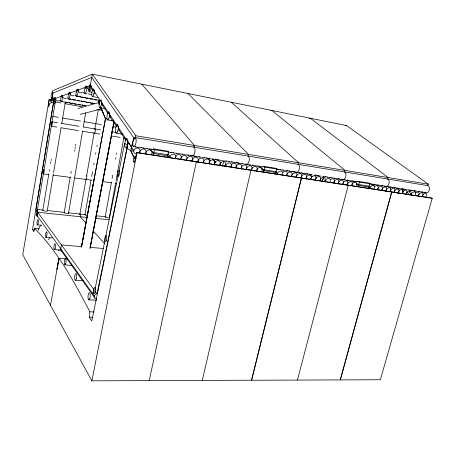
<?xml version="1.0" encoding="UTF-8"?>
<svg xmlns="http://www.w3.org/2000/svg" width="455" height="455" viewBox="0 0 455 455"><rect width="100%" height="100%" fill="white"/><g stroke="black" fill="none" stroke-linecap="round" stroke-linejoin="round"><path stroke-width="0.68" d="M89.254 89.783L87.553 88.691L86.706 86.245M310.833 179.406L311.368 177.422L312.431 176.364A2.895 2.207 -46.3 0 1 315.213 176.204A2.895 2.207 -46.3 0 1 315.719 178.804L315.537 179.475A2.884 2.19 -46.5 0 0 315.525 180.129M82.622 92.109C80.831 94.248 77.782 91.842 77.998 89.51M320.178 180.845L320.576 178.201A2.884 2.19 -46.5 0 0 319.069 176.608A2.884 2.19 -46.5 0 0 316.538 177.569L315.69 178.9M74.017 95.419C72.078 96.778 69.82 94.572 69.939 92.53M66.396 98.115C64.53 99.435 62.307 97.313 62.46 95.334M52.894 93.144L52.08 100.305L54.094 99.56L54.299 98.394L50.602 100.271M59.668 100.259C58.069 102.182 55.226 100.077 55.499 97.939M90.238 86.222L90.477 84.414A3.742 1.024 -80.8 0 0 88.645 89.584A3.742 1.024 -80.8 0 0 90.323 90.278A3.742 1.024 -80.8 0 0 90.477 84.414M125.853 140.385L118.954 130.016L118.431 128.458L118.454 126.49M127.912 141.732L128.139 143.598M116.491 126.319L110.195 116.861L109.689 115.36L109.718 113.483M107.903 113.426L102.125 104.741L101.664 101.499M133.895 138.058L131.404 146.954L131.495 148.637L132.371 149.991M94.225 90.42L94.356 92.888L95.112 94.06M92.501 89.675A2.65 2.571 -47.2 0 1 91.5 88.788L91.046 85.796M406.548 194.149L407.083 191.714A2.713 1.877 -48.2 0 0 405.877 190.258A2.713 1.877 -48.2 0 0 403.585 191.168L402.43 192.909A2.719 1.894 -48.1 0 1 401.97 193.443M214.709 163.243L215.346 161.775M220.112 164.084L220.271 162.589M135.721 156.952L133.639 156.639L130.676 150.673L131.404 146.954L128.293 142.335L91.791 321.014L89.282 317.152L89.851 311.8C74.432 282.276 58.337 252.212 34.637 228.382L33.824 231.697L32.51 229.673L54.35 97.643L52.331 98.405L51.665 102.284L49.254 103.979L49.174 104.428M320.326 179.617L320.468 178.769M49.22 104.184L48.856 106.601L48.258 106.476L49.163 99.543L22.75 254.618L91.87 380.841L251.564 380.215L301.432 178.053M374.169 184.52A2.736 1.962 -47.9 0 0 373.828 185.128L373.942 184.429M51.398 115.411L35.922 209.823L37.156 211.456L55.288 101.954L53.855 101.101L51.307 115.348M48.822 173.907L42.821 210.261A2.235 0.444 8.9 0 0 42.867 210.386M49.282 171.114L49.51 169.715M50.55 163.425L50.778 162.025M51.011 160.626L51.244 159.227M53.377 173.975L47.235 210.972A2.235 0.444 8.9 0 1 45.489 211.126A2.235 0.444 8.9 0 1 43.054 210.529M53.61 172.582L61.033 127.9M61.726 123.715L65.321 102.074M70.241 176.972L64.183 212.548A2.19 0.432 9.3 0 0 64.246 212.673M70.838 173.486L71.19 171.393M74.637 151.162L74.876 149.769M75.109 148.375L75.348 146.976M75.587 145.583L75.826 144.19M68.512 213.247L82.594 131.057M83.31 126.877L85.694 112.942M87.309 217.479L37.685 212.246L37.105 215.607A2.241 2.076 -24.9 0 1 37.577 214.589M402.749 192.397L403.329 191.134M406.924 192.237L406.764 193.022M79.83 214.55L86.08 178.895M86.569 176.096L94.168 132.746M94.782 129.254L98.348 109.666M91.068 179.958L84.96 214.777A2.15 0.427 9.6 0 0 87.644 215.624M91.677 176.477L92.536 171.603M93.753 164.642L93.997 163.248M95.584 154.194L95.829 152.8M96.926 146.538L97.171 145.145M414.511 190.827L414.391 191.504A2.656 1.82 -48.5 0 1 414.733 190.912M57.017 269.229L58.979 258.292L67.277 258.929M89.601 85.21L89.186 86.609L89.493 87.804M50.488 305.271L58.979 258.292L56.983 269.184M60.708 248.743L61.402 244.909L81.536 246.633L94.322 178.371M105.179 216.938L111.447 182.171M112.072 178.696L112.703 175.22M115.587 159.227L115.837 157.839M116.463 154.359L116.713 152.971M115.672 182.665L109.331 217.609A2.11 0.415 10 0 1 107.596 217.752A2.11 0.415 10 0 1 105.264 217.063M116.053 180.567L117.197 174.276M117.572 172.183L123.788 137.933M81.428 247.082L105.424 118.715L100.965 107.539M81.502 246.798L105.497 118.715L100.726 107.312M90.272 246.695L95.544 218.855M95.783 217.558L97.37 209.192M97.632 207.81L98.286 204.352M98.547 202.981L99.207 199.483M99.463 198.152L100.128 194.621M100.379 193.318L102.369 182.802M102.597 181.59L104.212 173.071M104.474 171.683L105.133 168.208M105.793 164.727L107.374 156.389M107.636 154.996L108.296 151.521M108.557 150.133L109.217 146.658M109.479 145.264L110.537 139.702M110.798 138.314L112.379 129.971M112.641 128.583L113.301 125.108M113.562 123.715L113.83 122.327M89.942 248.458L91.023 242.674M91.267 241.486L91.916 237.976M92.194 236.611L102.375 182.995M102.637 181.613L110.588 139.759M110.855 138.365L113.898 122.338M90.221 248.066L114.029 122.492M301.045 177.808L301.477 178.07L251.604 380.255L380.352 379.743L432.25 198.215L136.767 152.476L134.441 162.526L133.23 161.337L134.094 157.555L130.676 150.673L127.093 148.478M91.87 380.841L137.029 152.721L136.767 152.476M209.266 164.022L209.255 162.287L210.71 160.427A3.1 2.593 -41.4 0 1 213.901 160.291A3.1 2.593 -41.4 0 1 214.732 163.135L214.584 163.868A3.088 2.576 -41.8 0 0 214.874 165.228M54.384 100.083L54.39 98.832A3.157 0.734 -81.5 0 1 55.573 99.036A3.157 0.734 -81.5 0 1 54.446 103.768A3.157 0.734 -81.5 0 1 54.031 100.322L54.691 98.246M153.204 155.542L154.387 149.701L153.557 148.887L153.25 149.263A4.527 1.661 -81.3 0 1 151.976 149.2M61.163 97.023L61.277 96.272A3.27 0.791 -81.4 0 1 62.545 96.46A3.27 0.791 -81.4 0 1 61.357 101.374A3.27 0.791 -81.4 0 1 60.896 97.814L61.596 95.658M167.406 157.726L168.6 151.947L167.736 151.134L153.557 148.887M76.599 91.956L76.616 90.59A3.526 0.916 -81.1 0 1 78.118 90.716A3.526 0.916 -81.1 0 1 76.781 96.028A3.526 0.916 -81.1 0 1 76.207 92.223L76.969 89.914M149.223 380.642L196.327 161.855M85.193 88.816L85.221 87.388A3.674 0.99 -80.9 0 1 86.848 87.496A3.674 0.99 -80.9 0 1 85.426 93.03A3.674 0.99 -80.9 0 1 84.784 89.089L85.597 86.683M202.293 380.42L250.972 170.284L250.62 170.039M263.638 172.064L264.793 167.156L263.701 166.354L263.331 166.684A4.18 2.127 -80.4 0 1 262.194 166.877M275.736 173.929L276.902 169.067L275.781 168.265L263.701 166.354M297.468 380.061L348.24 185.27L347.825 185.031M358.136 186.641L359.336 182.102L358.062 181.317L357.641 181.613A3.885 2.451 -79.3 0 1 355.77 181.437M368.402 188.87L369.767 183.752L368.476 182.967L358.062 181.317M100.072 100.953L100.39 100.259M340.272 379.879L391.704 191.964L391.266 191.726M340.317 379.914L391.755 191.982M38.186 230.236L39.653 226.704L41.115 225.049M91.921 92.291L89.146 91.768L92.337 74.159L135.806 135.761L134.799 139.361L91.745 77.407L52.331 93.372L52.643 90.755L92.337 74.159L346.562 125.574L428.36 184.224L427.706 185.623A3.663 2.639 -77.9 0 1 429.23 190.361A3.663 2.639 -77.9 0 1 425.3 192.414M150.679 150.093L151.02 148.927L150.742 149.155M191.817 155.496A4.402 1.843 -81 0 0 194.723 152.732A4.402 1.843 -81 0 0 193.927 147.204L194.473 145.475L135.806 135.761M193.961 147.221L194.507 145.492L141.744 84.152M125.95 139.725L126.353 139.002M222.296 166.069L223.803 161.622L222.552 160.24M260.084 167.315L260.465 166.246L260.209 166.456M414.647 190.844L414.391 191.504A2.667 1.831 -48.4 0 0 414.602 190.895M322.157 181.232L323.721 177.342L322.783 176.404M322.68 179.913L323.715 177.336M416.99 191.316L414.795 190.85M93.366 89.1L92.786 90.534M408.26 194.495L409.909 190.895L407.947 189.417M108.705 111.936L108.045 112.647L108.04 113.443M116.963 124.988L116.616 126.302M68.989 92.905L68.551 94.299M89.328 85.864L89.669 85.221M52.279 99.15L52.587 98.65M134.094 138.343L135.3 137.569L427.706 185.623M316.538 177.569L315.378 179.452A2.895 2.207 -46.3 0 1 314.894 180.032M353.643 181.858L354.109 181.3M100.271 100.436L100.731 100.072M48.196 239.546L49.925 237.993M116.827 125.176L117.35 124.812M126.206 139.19L126.769 138.832M275.4 168.595L275.781 168.265M98.957 100.276L98.121 101.391L99.395 104.144M397.039 188.762L397.568 188.415M93.19 103.018L91.569 103.393L90.079 102.449M92.553 98.86L90.863 99.247L89.311 98.257M88.788 102.21L87.161 102.585L85.665 101.641M84.363 101.402L82.725 101.778L81.218 100.828M91.859 94.327L90.096 94.725L88.469 93.69M87.963 98.007L86.262 98.394L84.698 97.398M75.433 99.77L73.778 100.145L72.692 99.628M87.059 93.423C85.79 94.384 83.919 93.611 83.322 92.24M72.419 102.989L70.815 103.359L69.348 102.438M83.345 97.148L81.633 97.535L80.057 96.54M68.074 102.21L67.039 102.603L65.446 102.102M75.075 95.152L76.975 96.676L78.698 96.284M70.929 98.945L69.262 99.321L67.42 97.859M58.098 250.529L59.423 249.914M99.599 101.033L98.337 101.607L99.378 104.115M99.895 101.067L98.604 101.619L99.395 103.592L98.633 101.624L99.719 101.704M54.122 98.962L90.278 85.506L133.827 150.571A3.265 2.889 -32.9 0 0 136.853 154.029M78.186 96.568L79.454 96.136M77.959 108.5L99.014 102.438M80.319 114.336L101.562 108.853M101.692 108.614L100.612 108.722M85.318 105.435L83.572 105.395M80.524 104.821L79.449 104.912L78.419 104.422M79.426 100.862L78.266 100.965L77.225 100.475M76.264 104.036L75.143 104.138L74.108 103.643M96.619 99.986L95.436 100.094L93.889 99.105M270.68 110.713L272.107 110.519M309.002 118.431L310.447 118.272M345.152 125.705L346.562 125.574M106.754 118.761L105.424 118.715L106.544 118.846M89.282 317.152L92.82 317.289M89.851 311.8L94.094 311.976M88.736 299.828L96.545 300.22M75.308 280.217L83.1 280.707M64.832 264.912L71.873 265.424M54.338 249.579L61.334 250.153M103.291 248.493L90.13 247.366L90.499 247.77M45.966 237.351L52.279 237.919M60.879 101.209L62.54 101.63M32.51 229.673L34.608 229.872M34.637 228.382L38.874 228.785M37.418 224.867L41.633 225.276M82.56 105.116L83.134 105.23M95.783 218.372L109.211 219.788M37.498 209.482L43.06 210.079M47.235 210.529L64.633 212.394M68.807 212.843L85.58 214.641M96.147 215.772L106.015 216.83M176.386 153.17L184.747 154.609M282.606 169.965L289.443 171.148M403.272 189.149L404.819 189.274M421.068 191.959L424.504 192.471M43.276 173.85L48.867 174.583M53.059 175.13L70.531 177.416M74.722 177.962L91.466 180.152M102.591 181.608L111.629 182.791M115.104 183.246L116.491 183.428M244.102 163.988L242.123 163.573M294.294 171.91L292.047 171.353M354.206 181.386L351.982 180.834M371.519 184.116L369.631 183.723M412.685 190.605L410.495 190.076M420.591 191.856L418.407 191.322M201.036 157.185L199.028 156.759M133.23 161.337L134.629 161.548M133.952 158.221L136.017 158.533M134.094 157.555L135.499 157.766M134.032 157.868L136.096 158.175M368.897 187.011L358.466 185.39L356.76 184.434M130.676 150.673L133.423 151.1M167.417 156.361L168.799 156.571M167.491 156.503L168.873 156.713M137.029 152.721L432.25 198.215M168.02 154.763L153.813 152.544L151.06 150.986M276.282 171.654L264.179 169.766L261.113 168.395M369.13 186.14L358.699 184.514L356.214 183.547M167.81 155.781L153.602 153.574L152.004 152.18M276.06 172.593L263.957 170.71L261.784 169.277M154.387 149.701L168.6 151.947M264.793 167.156L276.902 169.067M359.336 182.102L369.767 183.752M133.668 146.573L135.761 146.902M137.854 147.232L141.34 147.784M143.427 148.114L147.613 148.774M149.706 149.103L152.493 149.541M167.838 151.964L171.325 152.516M173.412 152.846L176.904 153.398M185.27 154.717L188.757 155.269M190.15 155.491L199.995 157.055M202.1 157.39L204.904 157.828M207.008 158.164L210.517 158.715M211.916 158.937L216.125 159.603M218.229 159.932L221.739 160.49M223.843 160.82L226.647 161.263M228.751 161.593L232.26 162.151M234.365 162.481L242.782 163.811M244.887 164.141L247.679 164.585M249.761 164.915L253.23 165.461M255.312 165.791L258.087 166.229M260.169 166.558L262.251 166.883M276.128 169.078L278.21 169.402M280.291 169.732L283.067 170.17M290.006 171.268L293.475 171.814M294.777 171.996L297.638 172.473M299.02 172.69L302.478 173.236M303.86 173.452L308.012 174.111M309.394 174.328L312.164 174.765M314.24 175.095L317.004 175.528M318.392 175.749L321.156 176.187M323.232 176.512L325.996 176.95M327.384 177.166L330.842 177.712M329.574 177.285L334.994 178.371M337.07 178.696L339.834 179.133M338.469 178.474L339.385 179.065L344.037 179.81M346.124 180.14L348.905 180.578M347.427 179.901L348.348 180.487L356.555 181.784M369.767 183.871L374.636 184.639M376.029 184.861L378.81 185.299M380.898 185.629L382.985 185.958M384.373 186.175L387.103 186.595M388.49 186.817L391.26 187.255M392.648 187.471L395.418 187.909M396.805 188.131L399.581 188.569M400.969 188.785L407.208 189.769M409.284 190.099L411.365 190.429M412.753 190.645L415.523 191.083M417.605 191.413L419.681 191.743M424.538 192.505L425.92 192.727M51.341 126.2L56.886 127.104M61.038 127.781L78.351 130.596M82.509 131.273L99.878 134.1M111.071 135.92L120.171 137.404M123.669 137.973L125.068 138.201M116.105 133.105L122.395 134.14M52.097 121.809A2.247 0.523 -81.9 0 1 51.95 125.404A2.247 0.523 -81.9 0 1 51.119 124.806A2.247 0.523 -81.9 0 1 52.097 121.809L57.643 122.731M61.106 123.305L79.124 126.291M83.288 126.979L100.669 129.857M111.873 131.711L116.07 132.411M194.507 145.492L428.36 184.224M52.803 116.383L58.348 117.322M62.506 118.027L80.518 121.075M83.982 121.661L101.363 124.607M113.267 126.621L116.065 127.099M107.511 119.892L113.75 120.973M149.769 149.086L147.067 148.54M239.415 163.26L236.6 162.589M196.06 156.412L193.449 155.877M55.288 101.954L60.845 102.949M65.014 103.694L82.372 106.806M96.96 109.416L102.483 110.406M99.594 107.721L105.173 108.728M61.067 101.431L85.921 105.907M49.163 99.543L51.33 99.929M52.331 98.405L52.763 98.485M68.472 98.86L94.697 103.655M392.824 187.5L390.236 186.868M388.695 186.846L386.426 186.368M76.446 96.096L99.258 100.328M92.268 96.466L97.825 97.506M138.041 147.261L135.385 146.84L134.714 146.214M289.932 171.234L289.499 170.722M402.174 190.73L403.551 191.214M309.19 174.293L306.38 173.617M423.127 192.283L422.143 191.714M394.673 187.67L396.714 187.995M213.958 161.167L215.516 161.849M334.425 178.15L336.848 178.661M325.314 176.711L327.606 177.075M402.806 188.956L402.305 188.575M297.161 172.263L299.555 172.644M287.935 170.938L287.071 170.341M377.786 184.912L380.408 185.549M341.273 179.338L340.983 179.088M343.133 179.435L345.846 180.095M204.568 157.635L207.321 158.073M187.784 154.973L190.605 155.417M182.108 154.074L182.518 154.285M170.619 152.26L173.509 152.715M277.385 169.032L280.274 169.732L279.99 169.442M141.056 147.591L144.07 148.068M257.308 165.859L260.254 166.57L259.993 166.285M252.189 165.051L255.045 165.609M370.086 188.461L370.512 188.7M231.322 161.752L234.342 162.481L234.115 162.19M226.004 160.911L229.036 161.639L228.814 161.354M61.061 101.311L60.276 100.345M51.665 102.284L53.371 103.325M53.462 103.382L54.173 103.82M98.928 100.43L98.445 99.952M83.191 105.509L82.287 104.769M276.492 174.026L276.862 174.271M103.166 105.662L102.125 104.741M318.21 175.488L318.546 175.772L316.515 175.454L315.622 174.856M410.825 193.557L411.451 194.029M310.412 118.266L388.183 177.581L387.489 179.02A3.788 2.537 -78.8 0 1 388.917 183.894A3.788 2.537 -78.8 0 1 385.118 186.061M400.696 188.552L402.311 189.786M397.073 188.279L399.757 190.344M304.145 173.264L304.463 173.548L302.387 173.224L301.511 172.621M196.014 161.61L196.361 161.872M294.59 171.751L294.897 172.041M376.001 184.73L374.346 184.594L373.401 184.013M371.758 184.059L374.203 186.027M368.982 186.743L370.08 187.636M272.073 110.514L345.038 170.432L344.367 171.933A3.924 2.406 -79.5 0 1 345.669 176.961A3.924 2.406 -79.5 0 1 342.035 179.253M167.213 157.174L167.503 157.413M325.001 180.243L325.558 180.737M231.35 102.273L298.605 162.736L297.997 164.312A4.072 2.252 -80.1 0 1 299.162 169.499A4.072 2.252 -80.1 0 1 295.727 171.933M309.258 174.066L312.096 176.637M309.878 178.718L310.907 179.657M275.793 171.472L277.686 173.327M384.589 186.209L381.819 185.344M188 93.508L248.589 154.45L248.009 156.099A4.232 2.07 -80.6 0 1 249.01 161.451A4.232 2.07 -80.6 0 1 245.814 164.045M111.219 120.2L111.828 120.831M230.895 165.643L231.362 166.155M85.91 222.984L80.245 216.734A2.127 0.609 -83.6 0 0 80.307 214.68A2.127 0.609 -83.6 0 0 79.773 214.1M92.991 230.793L104.792 243.817M225.549 164.812L226.01 165.324M212.843 158.994L214.168 160.501M208.162 158.198L210.352 160.723M118.954 130.016L119.438 130.579M217.854 159.387L218.298 159.944L215.932 159.574L215.152 158.96M110.195 116.861L110.667 117.407M81.183 246.223L81.832 247.037M175.425 157.026L175.823 157.544M167.901 153.858L170.022 156.645M37.685 212.246L93.69 289.363L92.826 293.833A3.037 2.645 -36 0 1 94.049 291.905M36.258 214.413L94.418 296.063M61.129 250.495L94.879 298.093M249.903 164.801L247.753 164.596L246.934 163.988M353.279 181.443L353.615 181.937M54.225 100.145L54.492 100.674M100.965 107.892L103.075 112.931M100.959 107.499L102.773 112.066M52.729 92.723L52.484 92.069A3.1 0.705 -81.5 0 0 51.159 95.675A3.1 0.705 -81.5 0 0 51.933 97.734A3.1 0.705 -81.5 0 0 52.729 92.723L52.769 93.195M398.495 193.136L398.711 191.674L400.064 190.093A2.719 1.894 -48.1 0 1 402.516 189.923A2.719 1.894 -48.1 0 1 402.777 192.306L402.567 192.931A2.713 1.877 -48.2 0 0 402.51 193.529M90.983 86.558L90.972 85.785M220.055 165.421L220.265 162.532A3.088 2.576 -41.8 0 0 218.383 160.769A3.088 2.576 -41.8 0 0 215.562 161.798L214.396 163.84A3.1 2.593 -41.4 0 1 213.901 164.471M219.333 165.307A3.088 2.576 -41.8 0 0 219.828 164.682L220.993 162.645A3.071 2.548 -42.2 0 1 225.015 162.202A3.071 2.548 -42.2 0 1 224.725 166.132M236.077 167.889A3.043 2.491 -43.2 0 1 237.868 164.517A3.043 2.491 -43.2 0 1 241.252 165.04A3.043 2.491 -43.2 0 1 240.632 168.589M241.554 169.328A3.031 2.468 -43.5 0 1 242.686 165.626A3.031 2.468 -43.5 0 1 246.354 165.683A3.031 2.468 -43.5 0 1 245.854 169.396M231.726 164.323A3.054 2.508 -42.9 0 1 235.696 163.88A3.054 2.508 -42.9 0 1 235.371 167.781M203.647 162.89A3.111 2.616 -41 0 1 205.421 159.432A3.111 2.616 -41 0 1 208.976 159.978A3.111 2.616 -41 0 1 208.424 163.629M198.09 162.037A3.122 2.639 -40.5 0 1 199.864 158.556A3.122 2.639 -40.5 0 1 203.442 159.108A3.122 2.639 -40.5 0 1 202.907 162.776M225.856 166.052A3.071 2.531 -42.5 0 1 229.627 162.975A3.071 2.531 -42.5 0 1 231.026 166.849M192.488 161.172A3.134 2.662 -40 0 1 194.257 157.68A3.134 2.662 -40 0 1 197.868 158.238A3.134 2.662 -40 0 1 197.345 161.923M209.988 158.59A4.351 1.917 -80.9 0 1 209.05 158.232M246.553 169.505A3.02 2.451 -43.8 0 1 248.345 166.16A3.02 2.451 -43.8 0 1 251.678 166.672A3.02 2.451 -43.8 0 1 251.035 170.193M319.558 180.749A2.884 2.19 -46.5 0 0 320.036 180.169L321.196 178.297A2.872 2.173 -46.6 0 1 324.728 177.859A2.872 2.173 -46.6 0 1 324.182 181.46M333.936 182.961A2.849 2.121 -47 0 1 335.745 179.862A2.849 2.121 -47 0 1 338.656 180.311A2.849 2.121 -47 0 1 337.855 183.57M338.6 184.235A2.838 2.104 -47.1 0 1 339.857 180.834A2.838 2.104 -47.1 0 1 343.053 180.857A2.838 2.104 -47.1 0 1 342.342 184.258M330.41 179.736A2.855 2.138 -46.8 0 1 333.902 179.298A2.855 2.138 -46.8 0 1 333.327 182.87M306.278 179.27A2.901 2.224 -46.2 0 1 307.5 175.772A2.901 2.224 -46.2 0 1 310.845 175.806A2.901 2.224 -46.2 0 1 310.202 179.31M301.352 177.945A2.912 2.241 -46 0 1 303.155 174.754A2.912 2.241 -46 0 1 306.221 175.226A2.912 2.241 -46 0 1 305.476 178.582M325.353 182.051A2.866 2.156 -46.7 0 1 327.162 178.917A2.866 2.156 -46.7 0 1 330.12 179.372A2.866 2.156 -46.7 0 1 329.329 182.66M296.558 177.205A2.923 2.258 -45.9 0 1 298.361 173.998A2.923 2.258 -45.9 0 1 301.449 174.475A2.923 2.258 -45.9 0 1 300.709 177.848M311.595 174.635A4.027 2.303 -79.9 0 1 310.992 174.578M316.726 175.437A2.855 2.178 -46.6 0 1 316.543 176.102M291.905 177.058A2.929 2.275 -45.7 0 1 293.105 173.52A2.929 2.275 -45.7 0 1 296.524 173.56A2.929 2.275 -45.7 0 1 295.909 177.109M409.483 195.115A2.702 1.865 -48.2 0 0 410.899 191.566A2.702 1.865 -48.2 0 0 407.629 191.8L406.469 193.534A2.713 1.877 -48.2 0 1 406.008 194.069M406.651 194.683A2.702 1.865 -48.2 0 1 406.554 194.149M418.583 196.52A2.679 1.826 -48.3 0 1 420.107 193.233A2.679 1.826 -48.3 0 1 422.888 193.659A2.679 1.826 -48.3 0 1 421.358 196.947M422.422 196.594A2.673 1.814 -48.4 0 1 424.225 193.733A2.673 1.814 -48.4 0 1 426.739 194.12A2.673 1.814 -48.4 0 1 425.8 197.117M415.62 193.045A2.69 1.837 -48.3 0 1 418.714 192.613A2.69 1.837 -48.3 0 1 417.963 195.912M394.462 192.812A2.73 1.905 -48.1 0 1 395.969 189.451A2.73 1.905 -48.1 0 1 398.87 189.9A2.73 1.905 -48.1 0 1 397.357 193.261M390.236 191.64A2.736 1.922 -48 0 1 392.045 188.688A2.736 1.922 -48 0 1 394.695 189.098A2.736 1.922 -48 0 1 393.808 192.186M411.183 195.246A2.702 1.854 -48.2 0 1 412.992 192.346A2.702 1.854 -48.2 0 1 415.557 192.744A2.702 1.854 -48.2 0 1 414.636 195.775M386.198 191.544A2.741 1.934 -47.9 0 1 387.7 188.16A2.741 1.934 -47.9 0 1 390.64 188.609A2.741 1.934 -47.9 0 1 389.133 191.993M399.149 188.461A3.748 2.571 -78.5 0 1 397.875 188.08M342.99 184.372A2.827 2.087 -47.2 0 1 344.799 181.289A2.827 2.087 -47.2 0 1 347.665 181.733A2.827 2.087 -47.2 0 1 346.846 184.963M347.58 185.623A2.821 2.07 -47.3 0 1 348.854 182.256A2.821 2.07 -47.3 0 1 352.005 182.273A2.821 2.07 -47.3 0 1 351.277 185.646M381.955 190.372A2.753 1.951 -47.9 0 1 383.77 187.403A2.753 1.951 -47.9 0 1 386.46 187.813A2.753 1.951 -47.9 0 1 385.578 190.929M377.752 189.724A2.758 1.968 -47.8 0 1 379.561 186.743A2.758 1.968 -47.8 0 1 382.268 187.159A2.758 1.968 -47.8 0 1 381.398 190.287M374.567 186.647A2.77 1.979 -47.7 0 1 377.855 186.209A2.77 1.979 -47.7 0 1 377.184 189.638M374.027 184.497A2.747 1.974 -47.9 0 1 373.828 185.128M369.841 188.899A2.781 1.996 -47.7 0 1 372.986 185.509A2.781 1.996 -47.7 0 1 374.004 188.916M348.257 180.425A2.793 2.065 -47.4 0 1 348.069 181.073M351.869 185.737A2.81 2.059 -47.3 0 1 353.677 182.682A2.81 2.059 -47.3 0 1 356.504 183.12A2.81 2.059 -47.3 0 1 355.673 186.323M251.729 170.301A3.009 2.429 -44 0 1 253.52 166.968A3.009 2.429 -44 0 1 256.825 167.48A3.009 2.429 -44 0 1 256.176 170.983M286.86 175.71A2.94 2.298 -45.6 0 1 288.658 172.479A2.94 2.298 -45.6 0 1 291.791 172.963A2.94 2.298 -45.6 0 1 291.075 176.364M282.947 172.326A2.952 2.315 -45.4 0 1 286.661 171.882A2.952 2.315 -45.4 0 1 286.206 175.613M277.527 174.697A2.963 2.338 -45.2 0 1 280.82 171.035A2.963 2.338 -45.2 0 1 282.299 174.76M256.865 171.091A3.003 2.412 -44.3 0 1 258.656 167.776A3.003 2.412 -44.3 0 1 261.938 168.282A3.003 2.412 -44.3 0 1 261.278 171.768M133.827 150.571A3.265 2.889 -32.9 0 1 138.474 148.296A3.265 2.889 -32.9 0 1 139.088 152.931M139.901 153.056A3.253 2.866 -33.8 0 1 141.647 149.416A3.253 2.866 -33.8 0 1 145.532 150.019A3.253 2.866 -33.8 0 1 145.134 153.864M131.404 146.954A3.23 2.872 -32.8 0 1 132.877 145.008M186.806 160.285A3.145 2.684 -39.5 0 1 188.569 156.776A3.145 2.684 -39.5 0 1 192.209 157.333A3.145 2.684 -39.5 0 1 191.697 161.036M181.107 159.409A3.157 2.707 -38.9 0 1 182.876 155.883A3.157 2.707 -38.9 0 1 186.539 156.446A3.157 2.707 -38.9 0 1 186.044 160.166M175.749 156.292A3.174 2.73 -38.3 0 1 180.22 154.984A3.174 2.73 -38.3 0 1 180.345 159.29M169.971 158.152A3.191 2.753 -37.7 0 1 173.423 154.165A3.191 2.753 -37.7 0 1 175.499 158.272M135.3 137.569A4.59 1.57 -81.5 0 1 135.618 144.19A4.59 1.57 -81.5 0 1 132.917 145.134A4.59 1.57 -81.5 0 1 134.447 137.871M145.936 153.989A3.236 2.844 -34.7 0 1 147.682 150.366A3.236 2.844 -34.7 0 1 151.538 150.958A3.236 2.844 -34.7 0 1 151.123 154.785M128.236 143.149A3.282 3.094 -62.1 0 1 128.293 142.335M51.955 102.654A2.252 2.121 51.7 0 1 52.456 98.462M52.109 99.713A2.269 2.138 52.2 0 1 52.53 98.672M113.198 120.478A4.686 0.449 11.6 0 1 112.271 120.365M96.756 299.015A3.06 2.662 -36.2 0 1 94.373 296.433A3.06 2.662 -36.2 0 1 97.08 293.469M62.125 251.2A2.576 2.332 -31.1 0 1 60.907 248.129M37.52 216.597A2.229 2.065 -24.6 0 1 37.145 213.008M68.449 213.122A2.19 0.432 9.3 0 1 67.13 213.435A2.19 0.432 9.3 0 1 64.445 212.815M86.643 175.414A2.144 0.62 -82.7 0 1 86.683 177.78A2.144 0.62 -82.7 0 1 85.904 179.424M94.725 129.038A2.184 0.631 -81.6 0 1 95.3 131.142A2.184 0.631 -81.6 0 1 94.145 133.019M124.659 143.422L94.708 290.682L97.04 293.976L127.531 145.139L124.659 143.422M68.443 94.276L68.267 95.123A3.395 0.847 -81.2 0 0 68.779 98.803A3.395 0.847 -81.2 0 0 70.042 93.696A3.395 0.847 -81.2 0 0 68.665 93.514L68.443 94.276M93.485 94.976A3.805 1.058 -80.9 0 0 93.633 89.004A3.805 1.058 -80.9 0 0 91.751 94.236A3.805 1.058 -80.9 0 0 93.485 94.976M108.904 118.397A4.101 1.246 -81.1 0 0 109.018 111.873A4.101 1.246 -81.1 0 0 106.891 117.39A4.101 1.246 -81.1 0 0 108.904 118.397M117.606 131.609A4.266 1.354 -81.3 0 0 117.697 124.772A4.266 1.354 -81.3 0 0 115.428 130.443A4.266 1.354 -81.3 0 0 117.606 131.609M100.891 106.225A3.947 1.143 -81 0 0 101.021 99.986A3.947 1.143 -81 0 0 99.025 105.361A3.947 1.143 -81 0 0 100.891 106.225M127.081 145.998A4.453 1.479 -81.6 0 0 127.15 138.815A4.453 1.479 -81.6 0 0 124.715 144.644A4.453 1.479 -81.6 0 0 127.081 145.998M95.123 292.247A3.02 0.938 -85.5 0 0 94.799 287.469A3.02 0.938 -85.5 0 0 93.542 291.678A3.02 0.938 -85.5 0 0 95.123 292.247M106.459 240.2A3.066 0.984 -84.2 0 0 106.083 235.519A3.066 0.984 -84.2 0 0 104.764 239.978A3.066 0.984 -84.2 0 0 106.459 240.2M89.84 298.423A3.56 1.086 -85.6 0 0 89.481 292.775A3.56 1.086 -85.6 0 0 88.02 297.718A3.56 1.086 -85.6 0 0 89.84 298.423M65.725 263.553A3.134 0.853 -84.6 0 0 65.503 258.69A3.134 0.853 -84.6 0 0 64.28 263.166A3.134 0.853 -84.6 0 0 65.725 263.553M118.909 175.493A3.122 1.024 -82.5 0 0 118.977 170.375A3.122 1.024 -82.5 0 0 117.305 174.322A3.122 1.024 -82.5 0 0 118.909 175.493M76.298 278.835A3.321 0.95 -85 0 0 76.013 273.631A3.321 0.95 -85 0 0 74.688 278.312A3.321 0.95 -85 0 0 76.298 278.835M37.447 213.213A2.19 0.506 -83.5 0 0 37.617 209.562A2.19 0.506 -83.5 0 0 36.707 212.206A2.19 0.506 -83.5 0 0 37.447 213.213M43.72 173.139A2.207 0.512 -82.8 0 0 43.885 169.522A2.207 0.512 -82.8 0 0 42.946 172.32A2.207 0.512 -82.8 0 0 43.72 173.139M37.941 224.133A2.656 0.614 -83.7 0 0 38.146 219.697A2.656 0.614 -83.7 0 0 37.043 222.859A2.656 0.614 -83.7 0 0 37.941 224.133M55.146 248.248A2.946 0.756 -84.3 0 0 54.97 243.721A2.946 0.756 -84.3 0 0 53.855 247.981A2.946 0.756 -84.3 0 0 55.146 248.248M46.711 236.048A2.804 0.688 -84 0 0 46.575 231.783A2.804 0.688 -84 0 0 45.534 235.872A2.804 0.688 -84 0 0 46.711 236.048"/></g></svg>
